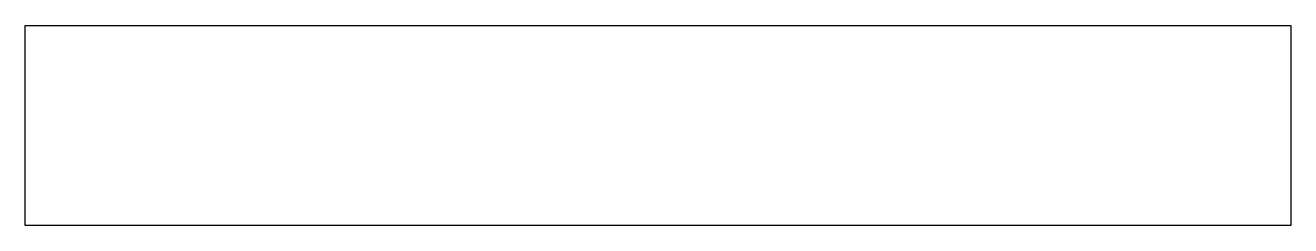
# Model space of a CAD drawing. Header units: metres. Extents: x -18.5 to 13.8, y -1.1 to 46.5.
# Drawn here: x -18.55 to 13.75, y -1.1 to 4 of the extents above.
import ezdxf

# ---------------------------------------------------------------- set-up
doc = ezdxf.new("R2010")
doc.units = ezdxf.units.M

msp = doc.modelspace()

# ---------------------------------------------------------------- linework, layer by layer
for p, q in [((-18.55, 3.618), (-18.55, 4)), ((-18.55, 4), (-16.46, 4)), ((-16.46, 4), (-16.116, 4)), ((-16.116, 4), (-15.698, 4)), ((-15.698, 4), (-15.244, 4)), ((-15.698, 4), (-15.698, 4)), ((-15.244, 4), (-14.83, 4)), ((-14.83, 4), (-14.555, 4)), ((-14.555, 4), (2.654, 4)), ((2.654, 4), (3.115, 4)), ((3.115, 4), (11.874, 4)), ((11.874, 4), (11.998, 4)), ((11.998, 4), (12.214, 4)), ((12.214, 4), (12.471, 4)), ((12.471, 4), (12.718, 4)), ((12.718, 4), (12.92, 4)), ((12.92, 4), (13.068, 4)), ((13.068, 4), (13.75, 4)), ((13.75, 4), (13.75, 0.099)), ((-18.55, 0.099), (-18.55, 3.618)), ((-18.55, -0.85), (-18.55, 0.099)), ((13.75, 0.099), (13.75, -1.1)), ((-18.55, -0.877), (-18.55, -0.85)), ((-18.55, -0.897), (-18.55, -0.877)), ((-18.55, -0.91), (-18.55, -0.897)), ((-18.55, -1.026), (-18.55, -0.91)), ((-18.55, -1.034), (-18.55, -1.026)), ((-18.55, -1.1), (-18.55, -1.034)), ((-18.456, -1.1), (-18.55, -1.1)), ((-18.246, -1.1), (-18.456, -1.1)), ((-16.133, -1.1), (-18.246, -1.1)), ((-15.862, -1.1), (-16.133, -1.1)), ((-15.504, -1.1), (-15.862, -1.1)), ((-15.063, -1.1), (-15.504, -1.1)), ((-14.567, -1.1), (-15.063, -1.1)), ((-14.076, -1.1), (-14.567, -1.1)), ((-13.679, -1.1), (-14.076, -1.1)), ((-13.46, -1.1), (-13.679, -1.1)), ((0.024, -1.1), (-13.46, -1.1)), ((0.773, -1.1), (0.024, -1.1)), ((11.343, -1.1), (0.773, -1.1)), ((11.456, -1.1), (11.343, -1.1)), ((11.675, -1.1), (11.456, -1.1)), ((11.961, -1.1), (11.675, -1.1)), ((12.26, -1.1), (11.961, -1.1)), ((12.527, -1.1), (12.26, -1.1)), ((12.737, -1.1), (12.527, -1.1)), ((12.885, -1.1), (12.737, -1.1)), ((12.978, -1.1), (12.885, -1.1)), ((13.023, -1.1), (12.978, -1.1)), ((13.75, -1.1), (13.023, -1.1))]:
    msp.add_line(p, q)

doc.saveas('drawing.dxf')
